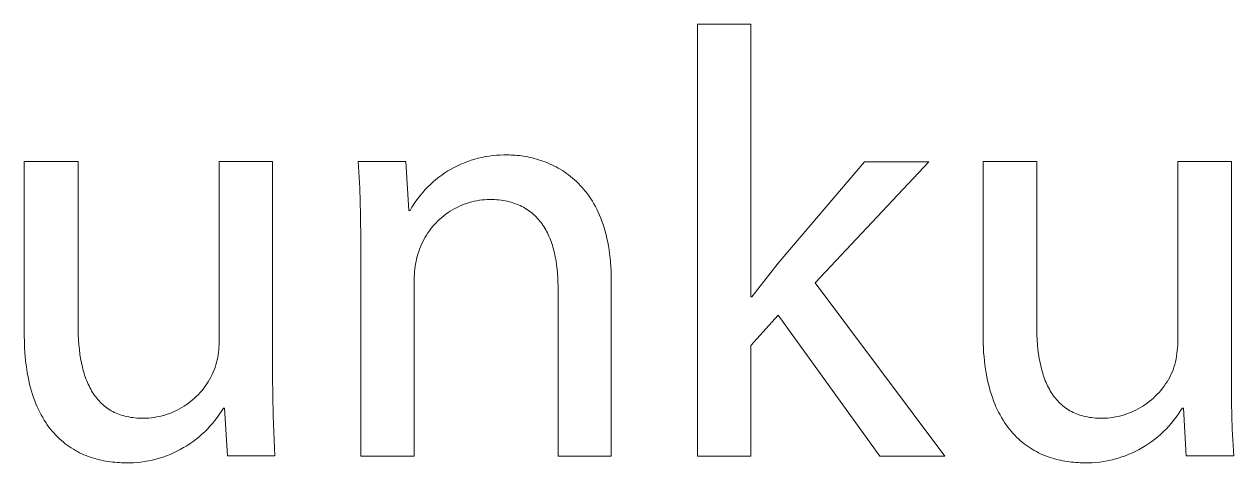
# Model space of a CAD drawing. Header units: millimetres. Extents: x 3269 to 7089, y 1744 to 4413.
# Drawn here: x 6237.8 to 6313.8, y 1807.4 to 1835 of the extents above; entities that cross this region are included whole.
import ezdxf

# ---------------------------------------------------------------- set-up
doc = ezdxf.new("R2010")
doc.units = ezdxf.units.MM
doc.header["$MEASUREMENT"] = 0
doc.layers.add('Domyślny', color=7, linetype='Continuous', true_color=0x000000)

msp = doc.modelspace()

# ---------------------------------------------------------------- linework, layer by layer
at = {"layer": 'Domyślny', "color": 18, "lineweight": 15, "true_color": 0x000000}
for p, q in [((6280.089, 1807.798), (6280.089, 1834.956)), ((6280.089, 1834.956), (6283.422, 1834.956)), ((6283.422, 1834.956), (6283.422, 1817.809)), ((6237.764, 1815.473), (6237.764, 1826.311)), ((6237.764, 1826.311), (6241.148, 1826.311)), ((6241.148, 1826.311), (6241.148, 1816.059)), ((6250.014, 1814.952), (6250.014, 1826.311)), ((6250.014, 1826.311), (6253.372, 1826.311)), ((6253.372, 1826.311), (6253.372, 1812.84)), ((6258.852, 1824.638), (6258.76, 1826.311)), ((6258.76, 1826.311), (6261.749, 1826.311)), ((6261.749, 1826.311), (6261.94, 1823.246)), ((6264.792, 1825.952), (6264.999, 1826.056)), ((6264.999, 1826.056), (6265.209, 1826.153)), ((6265.209, 1826.153), (6265.422, 1826.243)), ((6265.422, 1826.243), (6265.638, 1826.325)), ((6265.638, 1826.325), (6265.857, 1826.401)), ((6265.857, 1826.401), (6266.078, 1826.468)), ((6266.078, 1826.468), (6266.301, 1826.528)), ((6266.301, 1826.528), (6266.526, 1826.581)), ((6266.526, 1826.581), (6266.753, 1826.626)), ((6266.753, 1826.626), (6266.982, 1826.663)), ((6266.982, 1826.663), (6267.211, 1826.692)), ((6267.211, 1826.692), (6267.441, 1826.714)), ((6267.441, 1826.714), (6267.672, 1826.727)), ((6267.672, 1826.727), (6267.903, 1826.733)), ((6267.903, 1826.733), (6268.135, 1826.731)), ((6268.135, 1826.731), (6268.255, 1826.73)), ((6268.255, 1826.73), (6268.378, 1826.726)), ((6268.378, 1826.726), (6268.503, 1826.721)), ((6268.503, 1826.721), (6268.629, 1826.712)), ((6268.629, 1826.712), (6268.757, 1826.701)), ((6268.757, 1826.701), (6268.886, 1826.688)), ((6268.886, 1826.688), (6269.017, 1826.672)), ((6269.017, 1826.672), (6269.149, 1826.653)), ((6269.149, 1826.653), (6269.282, 1826.631)), ((6269.282, 1826.631), (6269.416, 1826.606)), ((6269.416, 1826.606), (6269.551, 1826.578)), ((6269.551, 1826.578), (6269.686, 1826.547)), ((6269.686, 1826.547), (6269.822, 1826.513)), ((6269.822, 1826.513), (6269.959, 1826.476)), ((6269.959, 1826.476), (6270.096, 1826.435)), ((6270.096, 1826.435), (6270.233, 1826.392)), ((6270.233, 1826.392), (6270.37, 1826.344)), ((6270.37, 1826.344), (6270.507, 1826.293)), ((6270.507, 1826.293), (6270.644, 1826.239)), ((6270.644, 1826.239), (6270.781, 1826.181)), ((6270.781, 1826.181), (6270.917, 1826.119)), ((6270.917, 1826.119), (6271.053, 1826.053)), ((6271.053, 1826.053), (6271.188, 1825.984)), ((6285.152, 1819.92), (6290.571, 1826.306)), ((6294.629, 1826.306), (6287.48, 1818.699)), ((6290.571, 1826.306), (6294.629, 1826.306)), ((6298.025, 1815.473), (6298.025, 1826.311)), ((6298.025, 1826.311), (6301.396, 1826.311)), ((6301.396, 1826.311), (6301.396, 1816.059)), ((6310.262, 1814.952), (6310.262, 1826.311)), ((6310.262, 1826.311), (6313.633, 1826.311)), ((6313.633, 1826.311), (6313.633, 1812.84)), ((6263.638, 1825.186), (6263.819, 1825.33)), ((6263.819, 1825.33), (6264.005, 1825.467)), ((6264.005, 1825.467), (6264.196, 1825.599)), ((6264.196, 1825.599), (6264.391, 1825.723)), ((6264.391, 1825.723), (6264.59, 1825.841)), ((6264.59, 1825.841), (6264.792, 1825.952)), ((6271.188, 1825.984), (6271.323, 1825.91)), ((6271.323, 1825.91), (6271.456, 1825.832)), ((6271.456, 1825.832), (6271.589, 1825.751)), ((6271.589, 1825.751), (6271.72, 1825.665)), ((6271.72, 1825.665), (6271.851, 1825.575)), ((6271.851, 1825.575), (6271.979, 1825.48)), ((6271.979, 1825.48), (6272.107, 1825.381)), ((6272.107, 1825.381), (6272.232, 1825.278)), ((6272.232, 1825.278), (6272.356, 1825.17)), ((6258.903, 1822.963), (6258.852, 1824.638)), ((6262.811, 1824.38), (6262.965, 1824.552)), ((6262.965, 1824.552), (6263.125, 1824.719)), ((6263.125, 1824.719), (6263.291, 1824.881)), ((6263.291, 1824.881), (6263.462, 1825.036)), ((6263.462, 1825.036), (6263.638, 1825.186)), ((6272.356, 1825.17), (6272.478, 1825.057)), ((6272.478, 1825.057), (6272.598, 1824.94)), ((6272.598, 1824.94), (6272.716, 1824.817)), ((6272.716, 1824.817), (6272.832, 1824.69)), ((6272.832, 1824.69), (6272.945, 1824.558)), ((6272.945, 1824.558), (6273.056, 1824.422)), ((6262.255, 1823.641), (6262.385, 1823.833)), ((6262.385, 1823.833), (6262.521, 1824.02)), ((6262.521, 1824.02), (6262.663, 1824.203)), ((6262.663, 1824.203), (6262.811, 1824.38)), ((6265.892, 1823.779), (6265.734, 1823.735)), ((6266.051, 1823.818), (6265.892, 1823.779)), ((6266.212, 1823.851), (6266.051, 1823.818)), ((6266.374, 1823.878), (6266.212, 1823.851)), ((6266.537, 1823.9), (6266.374, 1823.878)), ((6266.7, 1823.917), (6266.537, 1823.9)), ((6266.864, 1823.927), (6266.7, 1823.917)), ((6267.028, 1823.933), (6266.864, 1823.927)), ((6267.175, 1823.931), (6267.028, 1823.933)), ((6267.319, 1823.925), (6267.175, 1823.931)), ((6267.46, 1823.916), (6267.319, 1823.925)), ((6267.598, 1823.904), (6267.46, 1823.916)), ((6267.733, 1823.888), (6267.598, 1823.904)), ((6267.865, 1823.869), (6267.733, 1823.888)), ((6267.995, 1823.846), (6267.865, 1823.869)), ((6268.121, 1823.82), (6267.995, 1823.846)), ((6268.245, 1823.791), (6268.121, 1823.82)), ((6268.366, 1823.758), (6268.245, 1823.791)), ((6268.484, 1823.723), (6268.366, 1823.758)), ((6273.056, 1824.422), (6273.164, 1824.279)), ((6273.164, 1824.279), (6273.27, 1824.132)), ((6273.27, 1824.132), (6273.372, 1823.98)), ((6273.372, 1823.98), (6273.472, 1823.822)), ((6273.472, 1823.822), (6273.568, 1823.659)), ((6261.94, 1823.246), (6262.016, 1823.246)), ((6262.016, 1823.246), (6262.132, 1823.446)), ((6262.132, 1823.446), (6262.255, 1823.641)), ((6264.27, 1823.008), (6264.14, 1822.908)), ((6264.404, 1823.103), (6264.27, 1823.008)), ((6264.542, 1823.193), (6264.404, 1823.103)), ((6264.682, 1823.278), (6264.542, 1823.193)), ((6264.825, 1823.359), (6264.682, 1823.278)), ((6264.971, 1823.434), (6264.825, 1823.359)), ((6265.119, 1823.505), (6264.971, 1823.434)), ((6265.269, 1823.57), (6265.119, 1823.505)), ((6265.422, 1823.63), (6265.269, 1823.57)), ((6265.577, 1823.685), (6265.422, 1823.63)), ((6265.734, 1823.735), (6265.577, 1823.685)), ((6268.6, 1823.684), (6268.484, 1823.723)), ((6268.712, 1823.642), (6268.6, 1823.684)), ((6268.822, 1823.597), (6268.712, 1823.642)), ((6268.929, 1823.549), (6268.822, 1823.597)), ((6269.034, 1823.498), (6268.929, 1823.549)), ((6269.136, 1823.444), (6269.034, 1823.498)), ((6269.235, 1823.388), (6269.136, 1823.444)), ((6269.332, 1823.328), (6269.235, 1823.388)), ((6269.426, 1823.266), (6269.332, 1823.328)), ((6269.517, 1823.201), (6269.426, 1823.266)), ((6269.606, 1823.133), (6269.517, 1823.201)), ((6269.692, 1823.063), (6269.606, 1823.133)), ((6269.776, 1822.99), (6269.692, 1823.063)), ((6273.568, 1823.659), (6273.662, 1823.49)), ((6273.662, 1823.49), (6273.752, 1823.316)), ((6273.752, 1823.316), (6273.838, 1823.136)), ((6273.838, 1823.136), (6273.921, 1822.951)), ((6258.912, 1821.287), (6258.903, 1822.963)), ((6263.542, 1822.348), (6263.434, 1822.223)), ((6263.653, 1822.468), (6263.542, 1822.348)), ((6263.769, 1822.584), (6263.653, 1822.468)), ((6263.889, 1822.696), (6263.769, 1822.584)), ((6264.012, 1822.805), (6263.889, 1822.696)), ((6264.14, 1822.908), (6264.012, 1822.805)), ((6269.858, 1822.915), (6269.776, 1822.99)), ((6269.936, 1822.837), (6269.858, 1822.915)), ((6270.013, 1822.756), (6269.936, 1822.837)), ((6270.087, 1822.673), (6270.013, 1822.756)), ((6270.158, 1822.588), (6270.087, 1822.673)), ((6270.228, 1822.501), (6270.158, 1822.588)), ((6270.295, 1822.411), (6270.228, 1822.501)), ((6270.359, 1822.319), (6270.295, 1822.411)), ((6270.421, 1822.224), (6270.359, 1822.319)), ((6273.921, 1822.951), (6274, 1822.76)), ((6274, 1822.76), (6274.075, 1822.563)), ((6274.075, 1822.563), (6274.147, 1822.36)), ((6274.147, 1822.36), (6274.214, 1822.151)), ((6262.964, 1821.552), (6262.884, 1821.408)), ((6263.048, 1821.693), (6262.964, 1821.552)), ((6263.138, 1821.83), (6263.048, 1821.693)), ((6263.232, 1821.965), (6263.138, 1821.83)), ((6263.331, 1822.096), (6263.232, 1821.965)), ((6263.434, 1822.223), (6263.331, 1822.096)), ((6270.481, 1822.128), (6270.421, 1822.224)), ((6270.539, 1822.029), (6270.481, 1822.128)), ((6270.594, 1821.929), (6270.539, 1822.029)), ((6270.647, 1821.826), (6270.594, 1821.929)), ((6270.698, 1821.722), (6270.647, 1821.826)), ((6270.747, 1821.615), (6270.698, 1821.722)), ((6270.793, 1821.507), (6270.747, 1821.615)), ((6270.838, 1821.397), (6270.793, 1821.507)), ((6274.214, 1822.151), (6274.277, 1821.936)), ((6274.277, 1821.936), (6274.336, 1821.715)), ((6274.336, 1821.715), (6274.39, 1821.488)), ((6274.39, 1821.488), (6274.44, 1821.254)), ((6258.912, 1807.79), (6258.912, 1821.287)), ((6262.615, 1820.81), (6262.561, 1820.655)), ((6262.674, 1820.963), (6262.615, 1820.81)), ((6262.739, 1821.114), (6262.674, 1820.963)), ((6262.809, 1821.262), (6262.739, 1821.114)), ((6262.884, 1821.408), (6262.809, 1821.262)), ((6270.88, 1821.285), (6270.838, 1821.397)), ((6270.92, 1821.171), (6270.88, 1821.285)), ((6270.958, 1821.056), (6270.92, 1821.171)), ((6270.994, 1820.939), (6270.958, 1821.056)), ((6271.028, 1820.82), (6270.994, 1820.939)), ((6271.06, 1820.7), (6271.028, 1820.82)), ((6274.44, 1821.254), (6274.485, 1821.014)), ((6274.485, 1821.014), (6274.525, 1820.768)), ((6274.525, 1820.768), (6274.56, 1820.515)), ((6262.39, 1820.034), (6262.359, 1819.877)), ((6262.426, 1820.19), (6262.39, 1820.034)), ((6262.466, 1820.345), (6262.426, 1820.19)), ((6262.512, 1820.498), (6262.466, 1820.345)), ((6262.561, 1820.655), (6262.512, 1820.498)), ((6271.09, 1820.578), (6271.06, 1820.7)), ((6271.118, 1820.455), (6271.09, 1820.578)), ((6271.144, 1820.331), (6271.118, 1820.455)), ((6271.19, 1820.078), (6271.144, 1820.331)), ((6271.229, 1819.819), (6271.19, 1820.078)), ((6274.56, 1820.515), (6274.59, 1820.256)), ((6274.59, 1820.256), (6274.615, 1819.989)), ((6274.615, 1819.989), (6274.635, 1819.717)), ((6262.288, 1819.241), (6262.283, 1819.081)), ((6262.298, 1819.4), (6262.288, 1819.241)), ((6262.313, 1819.56), (6262.298, 1819.4)), ((6262.334, 1819.719), (6262.313, 1819.56)), ((6262.359, 1819.877), (6262.334, 1819.719)), ((6271.26, 1819.556), (6271.229, 1819.819)), ((6271.284, 1819.288), (6271.26, 1819.556)), ((6271.301, 1819.017), (6271.284, 1819.288)), ((6274.635, 1819.717), (6274.649, 1819.437)), ((6274.649, 1819.437), (6274.657, 1819.15)), ((6283.498, 1817.809), (6285.152, 1819.92)), ((6262.283, 1819.081), (6262.283, 1818.921)), ((6262.283, 1818.921), (6262.283, 1807.79)), ((6271.311, 1818.741), (6271.301, 1819.017)), ((6271.315, 1818.463), (6271.311, 1818.741)), ((6271.315, 1807.79), (6271.315, 1818.463)), ((6274.657, 1819.15), (6274.66, 1818.857)), ((6274.66, 1818.857), (6274.66, 1807.79)), ((6287.48, 1818.699), (6295.621, 1807.798)), ((6283.422, 1817.809), (6283.498, 1817.809)), ((6285.152, 1816.664), (6283.422, 1814.756)), ((6291.538, 1807.798), (6285.152, 1816.664)), ((6237.775, 1814.879), (6237.764, 1815.473)), ((6241.148, 1816.059), (6241.151, 1815.733)), ((6241.151, 1815.733), (6241.161, 1815.414)), ((6241.161, 1815.414), (6241.177, 1815.102)), ((6298.035, 1814.879), (6298.025, 1815.473)), ((6301.396, 1816.059), (6301.399, 1815.733)), ((6301.399, 1815.733), (6301.409, 1815.414)), ((6301.409, 1815.414), (6301.425, 1815.102)), ((6237.787, 1814.593), (6237.775, 1814.879)), ((6241.177, 1815.102), (6241.2, 1814.797)), ((6241.2, 1814.797), (6241.23, 1814.501)), ((6249.993, 1814.471), (6250.005, 1814.631)), ((6250.005, 1814.631), (6250.012, 1814.791)), ((6250.012, 1814.791), (6250.014, 1814.952)), ((6283.422, 1814.756), (6283.422, 1807.798)), ((6298.048, 1814.593), (6298.035, 1814.879)), ((6301.425, 1815.102), (6301.448, 1814.797)), ((6301.448, 1814.797), (6301.478, 1814.501)), ((6310.251, 1814.6), (6310.259, 1814.776)), ((6310.259, 1814.776), (6310.262, 1814.952)), ((6237.804, 1814.313), (6237.787, 1814.593)), ((6237.826, 1814.041), (6237.804, 1814.313)), ((6237.853, 1813.775), (6237.826, 1814.041)), ((6241.23, 1814.501), (6241.267, 1814.211)), ((6241.267, 1814.211), (6241.311, 1813.93)), ((6241.311, 1813.93), (6241.363, 1813.657)), ((6249.892, 1813.837), (6249.925, 1813.994)), ((6249.925, 1813.994), (6249.953, 1814.152)), ((6249.953, 1814.152), (6249.975, 1814.311)), ((6249.975, 1814.311), (6249.993, 1814.471)), ((6298.065, 1814.313), (6298.048, 1814.593)), ((6298.087, 1814.041), (6298.065, 1814.313)), ((6298.114, 1813.775), (6298.087, 1814.041)), ((6301.478, 1814.501), (6301.515, 1814.211)), ((6301.515, 1814.211), (6301.559, 1813.93)), ((6301.559, 1813.93), (6301.611, 1813.657)), ((6310.118, 1813.729), (6310.157, 1813.901)), ((6310.157, 1813.901), (6310.189, 1814.075)), ((6310.189, 1814.075), (6310.215, 1814.249)), ((6310.215, 1814.249), (6310.236, 1814.424)), ((6310.236, 1814.424), (6310.251, 1814.6)), ((6237.884, 1813.515), (6237.853, 1813.775)), ((6237.92, 1813.263), (6237.884, 1813.515)), ((6237.96, 1813.016), (6237.92, 1813.263)), ((6241.363, 1813.657), (6241.422, 1813.393)), ((6241.422, 1813.393), (6241.455, 1813.264)), ((6241.455, 1813.264), (6241.489, 1813.137)), ((6241.489, 1813.137), (6241.526, 1813.012)), ((6249.644, 1813.067), (6249.709, 1813.222)), ((6249.709, 1813.222), (6249.762, 1813.373)), ((6249.762, 1813.373), (6249.81, 1813.527)), ((6249.81, 1813.527), (6249.854, 1813.681)), ((6249.854, 1813.681), (6249.892, 1813.837)), ((6298.145, 1813.515), (6298.114, 1813.775)), ((6298.181, 1813.263), (6298.145, 1813.515)), ((6298.221, 1813.016), (6298.181, 1813.263)), ((6301.611, 1813.657), (6301.67, 1813.393)), ((6301.67, 1813.393), (6301.703, 1813.264)), ((6301.703, 1813.264), (6301.737, 1813.137)), ((6301.737, 1813.137), (6301.774, 1813.012)), ((6309.904, 1813.067), (6309.97, 1813.222)), ((6309.97, 1813.222), (6310.025, 1813.389)), ((6310.025, 1813.389), (6310.075, 1813.558)), ((6310.075, 1813.558), (6310.118, 1813.729)), ((6238.004, 1812.777), (6237.96, 1813.016)), ((6238.053, 1812.544), (6238.004, 1812.777)), ((6238.105, 1812.317), (6238.053, 1812.544)), ((6241.526, 1813.012), (6241.564, 1812.89)), ((6241.564, 1812.89), (6241.605, 1812.77)), ((6241.605, 1812.77), (6241.647, 1812.652)), ((6241.647, 1812.652), (6241.692, 1812.537)), ((6241.692, 1812.537), (6241.739, 1812.424)), ((6241.739, 1812.424), (6241.787, 1812.313)), ((6249.24, 1812.332), (6249.331, 1812.473)), ((6249.331, 1812.473), (6249.417, 1812.617)), ((6249.417, 1812.617), (6249.498, 1812.765)), ((6249.498, 1812.765), (6249.573, 1812.915)), ((6249.573, 1812.915), (6249.644, 1813.067)), ((6253.372, 1812.84), (6253.405, 1810.32)), ((6298.265, 1812.777), (6298.221, 1813.016)), ((6298.313, 1812.544), (6298.265, 1812.777)), ((6298.366, 1812.317), (6298.313, 1812.544)), ((6301.774, 1813.012), (6301.812, 1812.89)), ((6301.812, 1812.89), (6301.853, 1812.77)), ((6301.853, 1812.77), (6301.895, 1812.652)), ((6301.895, 1812.652), (6301.94, 1812.537)), ((6301.94, 1812.537), (6301.987, 1812.424)), ((6301.987, 1812.424), (6302.035, 1812.313)), ((6309.497, 1812.332), (6309.588, 1812.473)), ((6309.588, 1812.473), (6309.675, 1812.618)), ((6309.675, 1812.618), (6309.756, 1812.765)), ((6309.756, 1812.765), (6309.833, 1812.915)), ((6309.833, 1812.915), (6309.904, 1813.067)), ((6313.633, 1812.84), (6313.641, 1811.16)), ((6238.162, 1812.096), (6238.105, 1812.317)), ((6238.222, 1811.881), (6238.162, 1812.096)), ((6238.286, 1811.673), (6238.222, 1811.881)), ((6238.354, 1811.47), (6238.286, 1811.673)), ((6241.787, 1812.313), (6241.838, 1812.205)), ((6241.838, 1812.205), (6241.891, 1812.099)), ((6241.891, 1812.099), (6241.947, 1811.996)), ((6241.947, 1811.996), (6242.004, 1811.895)), ((6242.004, 1811.895), (6242.064, 1811.797)), ((6242.064, 1811.797), (6242.126, 1811.702)), ((6242.126, 1811.702), (6242.19, 1811.609)), ((6242.19, 1811.609), (6242.257, 1811.518)), ((6248.599, 1811.557), (6248.717, 1811.677)), ((6248.717, 1811.677), (6248.83, 1811.8)), ((6248.83, 1811.8), (6248.94, 1811.928)), ((6248.94, 1811.928), (6249.045, 1812.059)), ((6249.045, 1812.059), (6249.145, 1812.194)), ((6249.145, 1812.194), (6249.24, 1812.332)), ((6298.422, 1812.096), (6298.366, 1812.317)), ((6298.483, 1811.881), (6298.422, 1812.096)), ((6298.547, 1811.673), (6298.483, 1811.881)), ((6298.615, 1811.47), (6298.547, 1811.673)), ((6302.035, 1812.313), (6302.086, 1812.205)), ((6302.086, 1812.205), (6302.139, 1812.099)), ((6302.139, 1812.099), (6302.195, 1811.996)), ((6302.195, 1811.996), (6302.252, 1811.895)), ((6302.252, 1811.895), (6302.312, 1811.797)), ((6302.312, 1811.797), (6302.374, 1811.702)), ((6302.374, 1811.702), (6302.438, 1811.609)), ((6302.438, 1811.609), (6302.505, 1811.518)), ((6308.852, 1811.558), (6308.971, 1811.678)), ((6308.971, 1811.678), (6309.085, 1811.801)), ((6309.085, 1811.801), (6309.195, 1811.929)), ((6309.195, 1811.929), (6309.3, 1812.06)), ((6309.3, 1812.06), (6309.401, 1812.194)), ((6309.401, 1812.194), (6309.497, 1812.332)), ((6238.426, 1811.274), (6238.354, 1811.47)), ((6238.501, 1811.083), (6238.426, 1811.274)), ((6238.579, 1810.898), (6238.501, 1811.083)), ((6238.661, 1810.719), (6238.579, 1810.898)), ((6242.257, 1811.518), (6242.325, 1811.43)), ((6242.325, 1811.43), (6242.396, 1811.345)), ((6242.396, 1811.345), (6242.47, 1811.263)), ((6242.47, 1811.263), (6242.546, 1811.184)), ((6242.546, 1811.184), (6242.624, 1811.107)), ((6242.624, 1811.107), (6242.704, 1811.033)), ((6242.704, 1811.033), (6242.787, 1810.962)), ((6242.787, 1810.962), (6242.873, 1810.893)), ((6242.873, 1810.893), (6242.961, 1810.828)), ((6247.522, 1810.76), (6247.668, 1810.843)), ((6247.668, 1810.843), (6247.811, 1810.931)), ((6247.811, 1810.931), (6247.951, 1811.024)), ((6247.951, 1811.024), (6248.088, 1811.121)), ((6248.088, 1811.121), (6248.221, 1811.224)), ((6248.221, 1811.224), (6248.351, 1811.33)), ((6248.351, 1811.33), (6248.477, 1811.441)), ((6248.477, 1811.441), (6248.599, 1811.557)), ((6298.687, 1811.274), (6298.615, 1811.47)), ((6298.762, 1811.083), (6298.687, 1811.274)), ((6298.84, 1810.898), (6298.762, 1811.083)), ((6298.922, 1810.719), (6298.84, 1810.898)), ((6302.505, 1811.518), (6302.573, 1811.43)), ((6302.573, 1811.43), (6302.644, 1811.345)), ((6302.644, 1811.345), (6302.718, 1811.263)), ((6302.718, 1811.263), (6302.794, 1811.184)), ((6302.794, 1811.184), (6302.872, 1811.107)), ((6302.872, 1811.107), (6302.952, 1811.033)), ((6302.952, 1811.033), (6303.035, 1810.962)), ((6303.035, 1810.962), (6303.121, 1810.893)), ((6303.121, 1810.893), (6303.209, 1810.828)), ((6307.773, 1810.762), (6307.919, 1810.845)), ((6307.919, 1810.845), (6308.062, 1810.933)), ((6308.062, 1810.933), (6308.203, 1811.026)), ((6308.203, 1811.026), (6308.34, 1811.123)), ((6308.34, 1811.123), (6308.473, 1811.225)), ((6308.473, 1811.225), (6308.603, 1811.332)), ((6308.603, 1811.332), (6308.73, 1811.443)), ((6308.73, 1811.443), (6308.852, 1811.558)), ((6313.641, 1811.16), (6313.692, 1809.481)), ((6238.746, 1810.546), (6238.661, 1810.719)), ((6238.835, 1810.378), (6238.746, 1810.546)), ((6238.926, 1810.216), (6238.835, 1810.378)), ((6239.02, 1810.059), (6238.926, 1810.216)), ((6242.961, 1810.828), (6243.051, 1810.765)), ((6243.051, 1810.765), (6243.144, 1810.706)), ((6243.144, 1810.706), (6243.24, 1810.649)), ((6243.24, 1810.649), (6243.338, 1810.595)), ((6243.338, 1810.595), (6243.438, 1810.545)), ((6243.438, 1810.545), (6243.541, 1810.497)), ((6243.541, 1810.497), (6243.647, 1810.453)), ((6243.647, 1810.453), (6243.755, 1810.412)), ((6243.755, 1810.412), (6243.867, 1810.373)), ((6243.867, 1810.373), (6243.98, 1810.338)), ((6243.98, 1810.338), (6244.097, 1810.307)), ((6244.097, 1810.307), (6244.216, 1810.278)), ((6244.216, 1810.278), (6244.338, 1810.253)), ((6244.338, 1810.253), (6244.462, 1810.231)), ((6244.462, 1810.231), (6244.59, 1810.212)), ((6244.59, 1810.212), (6244.72, 1810.197)), ((6244.72, 1810.197), (6244.853, 1810.185)), ((6244.853, 1810.185), (6244.989, 1810.176)), ((6244.989, 1810.176), (6245.128, 1810.171)), ((6245.128, 1810.171), (6245.27, 1810.169)), ((6245.27, 1810.169), (6245.437, 1810.174)), ((6245.437, 1810.174), (6245.605, 1810.186)), ((6245.605, 1810.186), (6245.772, 1810.202)), ((6245.772, 1810.202), (6245.938, 1810.225)), ((6245.938, 1810.225), (6246.104, 1810.254)), ((6246.104, 1810.254), (6246.268, 1810.288)), ((6246.268, 1810.288), (6246.432, 1810.328)), ((6246.432, 1810.328), (6246.593, 1810.373)), ((6246.593, 1810.373), (6246.753, 1810.424)), ((6246.753, 1810.424), (6246.912, 1810.481)), ((6246.912, 1810.481), (6247.068, 1810.543)), ((6247.068, 1810.543), (6247.222, 1810.61)), ((6247.222, 1810.61), (6247.373, 1810.682)), ((6247.373, 1810.682), (6247.522, 1810.76)), ((6249.889, 1810.222), (6249.745, 1810.033)), ((6250.027, 1810.416), (6249.889, 1810.222)), ((6250.157, 1810.615), (6250.027, 1810.416)), ((6250.281, 1810.818), (6250.157, 1810.615)), ((6250.358, 1810.818), (6250.281, 1810.818)), ((6250.536, 1807.803), (6250.358, 1810.818)), ((6253.405, 1810.32), (6253.525, 1807.803)), ((6299.007, 1810.546), (6298.922, 1810.719)), ((6299.095, 1810.378), (6299.007, 1810.546)), ((6299.187, 1810.216), (6299.095, 1810.378)), ((6299.281, 1810.059), (6299.187, 1810.216)), ((6303.209, 1810.828), (6303.299, 1810.765)), ((6303.299, 1810.765), (6303.392, 1810.706)), ((6303.392, 1810.706), (6303.488, 1810.649)), ((6303.488, 1810.649), (6303.586, 1810.595)), ((6303.586, 1810.595), (6303.686, 1810.545)), ((6303.686, 1810.545), (6303.789, 1810.497)), ((6303.789, 1810.497), (6303.895, 1810.453)), ((6303.895, 1810.453), (6304.003, 1810.412)), ((6304.003, 1810.412), (6304.115, 1810.373)), ((6304.115, 1810.373), (6304.228, 1810.338)), ((6304.228, 1810.338), (6304.345, 1810.307)), ((6304.345, 1810.307), (6304.464, 1810.278)), ((6304.464, 1810.278), (6304.586, 1810.253)), ((6304.586, 1810.253), (6304.71, 1810.231)), ((6304.71, 1810.231), (6304.838, 1810.212)), ((6304.838, 1810.212), (6304.968, 1810.197)), ((6304.968, 1810.197), (6305.101, 1810.185)), ((6305.101, 1810.185), (6305.237, 1810.176)), ((6305.237, 1810.176), (6305.376, 1810.171)), ((6305.376, 1810.171), (6305.517, 1810.169)), ((6305.517, 1810.169), (6305.686, 1810.175)), ((6305.686, 1810.175), (6305.853, 1810.186)), ((6305.853, 1810.186), (6306.021, 1810.203)), ((6306.021, 1810.203), (6306.187, 1810.226)), ((6306.187, 1810.226), (6306.353, 1810.255)), ((6306.353, 1810.255), (6306.518, 1810.289)), ((6306.518, 1810.289), (6306.681, 1810.329)), ((6306.681, 1810.329), (6306.843, 1810.375)), ((6306.843, 1810.375), (6307.003, 1810.426)), ((6307.003, 1810.426), (6307.161, 1810.483)), ((6307.161, 1810.483), (6307.318, 1810.545)), ((6307.318, 1810.545), (6307.472, 1810.612)), ((6307.472, 1810.612), (6307.624, 1810.685)), ((6307.624, 1810.685), (6307.773, 1810.762)), ((6310.149, 1810.223), (6310.005, 1810.034)), ((6310.287, 1810.417), (6310.149, 1810.223)), ((6310.418, 1810.615), (6310.287, 1810.417)), ((6310.542, 1810.818), (6310.418, 1810.615)), ((6310.618, 1810.818), (6310.542, 1810.818)), ((6310.796, 1807.803), (6310.618, 1810.818)), ((6239.117, 1809.907), (6239.02, 1810.059)), ((6239.217, 1809.761), (6239.117, 1809.907)), ((6239.32, 1809.62), (6239.217, 1809.761)), ((6239.425, 1809.483), (6239.32, 1809.62)), ((6239.533, 1809.353), (6239.425, 1809.483)), ((6239.643, 1809.227), (6239.533, 1809.353)), ((6249.108, 1809.328), (6248.934, 1809.166)), ((6249.276, 1809.496), (6249.108, 1809.328)), ((6249.439, 1809.67), (6249.276, 1809.496)), ((6249.595, 1809.849), (6249.439, 1809.67)), ((6249.745, 1810.033), (6249.595, 1809.849)), ((6299.378, 1809.907), (6299.281, 1810.059)), ((6299.478, 1809.761), (6299.378, 1809.907)), ((6299.58, 1809.62), (6299.478, 1809.761)), ((6299.686, 1809.483), (6299.58, 1809.62)), ((6299.793, 1809.353), (6299.686, 1809.483)), ((6299.903, 1809.227), (6299.793, 1809.353)), ((6309.367, 1809.33), (6309.193, 1809.168)), ((6309.536, 1809.497), (6309.367, 1809.33)), ((6309.698, 1809.671), (6309.536, 1809.497)), ((6309.855, 1809.85), (6309.698, 1809.671)), ((6310.005, 1810.034), (6309.855, 1809.85)), ((6313.692, 1809.481), (6313.786, 1807.803)), ((6239.755, 1809.105), (6239.643, 1809.227)), ((6239.87, 1808.989), (6239.755, 1809.105)), ((6239.986, 1808.878), (6239.87, 1808.989)), ((6240.105, 1808.771), (6239.986, 1808.878)), ((6240.226, 1808.669), (6240.105, 1808.771)), ((6240.348, 1808.571), (6240.226, 1808.669)), ((6240.473, 1808.478), (6240.348, 1808.571)), ((6248.186, 1808.579), (6247.988, 1808.449)), ((6248.381, 1808.716), (6248.186, 1808.579)), ((6248.57, 1808.86), (6248.381, 1808.716)), ((6248.755, 1809.01), (6248.57, 1808.86)), ((6248.934, 1809.166), (6248.755, 1809.01)), ((6300.016, 1809.105), (6299.903, 1809.227)), ((6300.13, 1808.989), (6300.016, 1809.105)), ((6300.247, 1808.878), (6300.13, 1808.989)), ((6300.366, 1808.771), (6300.247, 1808.878)), ((6300.487, 1808.669), (6300.366, 1808.771)), ((6300.609, 1808.571), (6300.487, 1808.669)), ((6300.733, 1808.478), (6300.609, 1808.571)), ((6308.446, 1808.581), (6308.247, 1808.451)), ((6308.64, 1808.718), (6308.446, 1808.581)), ((6308.829, 1808.862), (6308.64, 1808.718)), ((6309.014, 1809.012), (6308.829, 1808.862)), ((6309.193, 1809.168), (6309.014, 1809.012)), ((6240.599, 1808.389), (6240.473, 1808.478)), ((6240.726, 1808.304), (6240.599, 1808.389)), ((6240.855, 1808.224), (6240.726, 1808.304)), ((6240.985, 1808.148), (6240.855, 1808.224)), ((6241.117, 1808.075), (6240.985, 1808.148)), ((6241.25, 1808.007), (6241.117, 1808.075)), ((6241.384, 1807.943), (6241.25, 1808.007)), ((6241.519, 1807.883), (6241.384, 1807.943)), ((6241.655, 1807.826), (6241.519, 1807.883)), ((6241.791, 1807.773), (6241.655, 1807.826)), ((6246.712, 1807.815), (6246.488, 1807.735)), ((6246.933, 1807.902), (6246.712, 1807.815)), ((6247.151, 1807.997), (6246.933, 1807.902)), ((6247.366, 1808.099), (6247.151, 1807.997)), ((6247.577, 1808.209), (6247.366, 1808.099)), ((6247.784, 1808.325), (6247.577, 1808.209)), ((6247.988, 1808.449), (6247.784, 1808.325)), ((6253.525, 1807.803), (6250.536, 1807.803)), ((6262.283, 1807.79), (6258.912, 1807.79)), ((6274.66, 1807.79), (6271.315, 1807.79)), ((6283.422, 1807.798), (6280.089, 1807.798)), ((6295.621, 1807.798), (6291.538, 1807.798)), ((6300.859, 1808.389), (6300.733, 1808.478)), ((6300.987, 1808.304), (6300.859, 1808.389)), ((6301.116, 1808.224), (6300.987, 1808.304)), ((6301.246, 1808.148), (6301.116, 1808.224)), ((6301.378, 1808.075), (6301.246, 1808.148)), ((6301.511, 1808.007), (6301.378, 1808.075)), ((6301.645, 1807.943), (6301.511, 1808.007)), ((6301.78, 1807.883), (6301.645, 1807.943)), ((6301.915, 1807.826), (6301.78, 1807.883)), ((6302.052, 1807.773), (6301.915, 1807.826)), ((6306.972, 1807.817), (6306.748, 1807.738)), ((6307.193, 1807.905), (6306.972, 1807.817)), ((6307.411, 1808), (6307.193, 1807.905)), ((6307.625, 1808.102), (6307.411, 1808)), ((6307.837, 1808.211), (6307.625, 1808.102)), ((6308.044, 1808.328), (6307.837, 1808.211)), ((6308.247, 1808.451), (6308.044, 1808.328)), ((6313.786, 1807.803), (6310.796, 1807.803)), ((6241.929, 1807.724), (6241.791, 1807.773)), ((6242.067, 1807.679), (6241.929, 1807.724)), ((6242.205, 1807.636), (6242.067, 1807.679)), ((6242.344, 1807.598), (6242.205, 1807.636)), ((6242.484, 1807.562), (6242.344, 1807.598)), ((6242.623, 1807.53), (6242.484, 1807.562)), ((6242.763, 1807.501), (6242.623, 1807.53)), ((6242.903, 1807.475), (6242.763, 1807.501)), ((6243.043, 1807.453), (6242.903, 1807.475)), ((6243.183, 1807.433), (6243.043, 1807.453)), ((6243.322, 1807.416), (6243.183, 1807.433)), ((6243.462, 1807.402), (6243.322, 1807.416)), ((6243.6, 1807.39), (6243.462, 1807.402)), ((6243.739, 1807.381), (6243.6, 1807.39)), ((6243.877, 1807.375), (6243.739, 1807.381)), ((6244.014, 1807.372), (6243.877, 1807.375)), ((6244.15, 1807.37), (6244.014, 1807.372)), ((6244.388, 1807.371), (6244.15, 1807.37)), ((6244.625, 1807.379), (6244.388, 1807.371)), ((6244.863, 1807.396), (6244.625, 1807.379)), ((6245.099, 1807.421), (6244.863, 1807.396)), ((6245.335, 1807.453), (6245.099, 1807.421)), ((6245.569, 1807.494), (6245.335, 1807.453)), ((6245.802, 1807.542), (6245.569, 1807.494)), ((6246.033, 1807.599), (6245.802, 1807.542)), ((6246.262, 1807.663), (6246.033, 1807.599)), ((6246.488, 1807.735), (6246.262, 1807.663)), ((6302.189, 1807.724), (6302.052, 1807.773)), ((6302.328, 1807.679), (6302.189, 1807.724)), ((6302.466, 1807.636), (6302.328, 1807.679)), ((6302.605, 1807.598), (6302.466, 1807.636)), ((6302.745, 1807.562), (6302.605, 1807.598)), ((6302.884, 1807.53), (6302.745, 1807.562)), ((6303.024, 1807.501), (6302.884, 1807.53)), ((6303.164, 1807.475), (6303.024, 1807.501)), ((6303.304, 1807.453), (6303.164, 1807.475)), ((6303.443, 1807.433), (6303.304, 1807.453)), ((6303.583, 1807.416), (6303.443, 1807.433)), ((6303.722, 1807.402), (6303.583, 1807.416)), ((6303.861, 1807.39), (6303.722, 1807.402)), ((6304, 1807.381), (6303.861, 1807.39)), ((6304.137, 1807.375), (6304, 1807.381)), ((6304.274, 1807.372), (6304.137, 1807.375)), ((6304.411, 1807.37), (6304.274, 1807.372)), ((6304.649, 1807.371), (6304.411, 1807.37)), ((6304.886, 1807.38), (6304.649, 1807.371)), ((6305.123, 1807.397), (6304.886, 1807.38)), ((6305.36, 1807.422), (6305.123, 1807.397)), ((6305.595, 1807.455), (6305.36, 1807.422)), ((6305.829, 1807.495), (6305.595, 1807.455)), ((6306.062, 1807.544), (6305.829, 1807.495)), ((6306.293, 1807.601), (6306.062, 1807.544)), ((6306.521, 1807.665), (6306.293, 1807.601)), ((6306.748, 1807.738), (6306.521, 1807.665))]:
    msp.add_line(p, q, dxfattribs=at)

doc.saveas('drawing.dxf')
